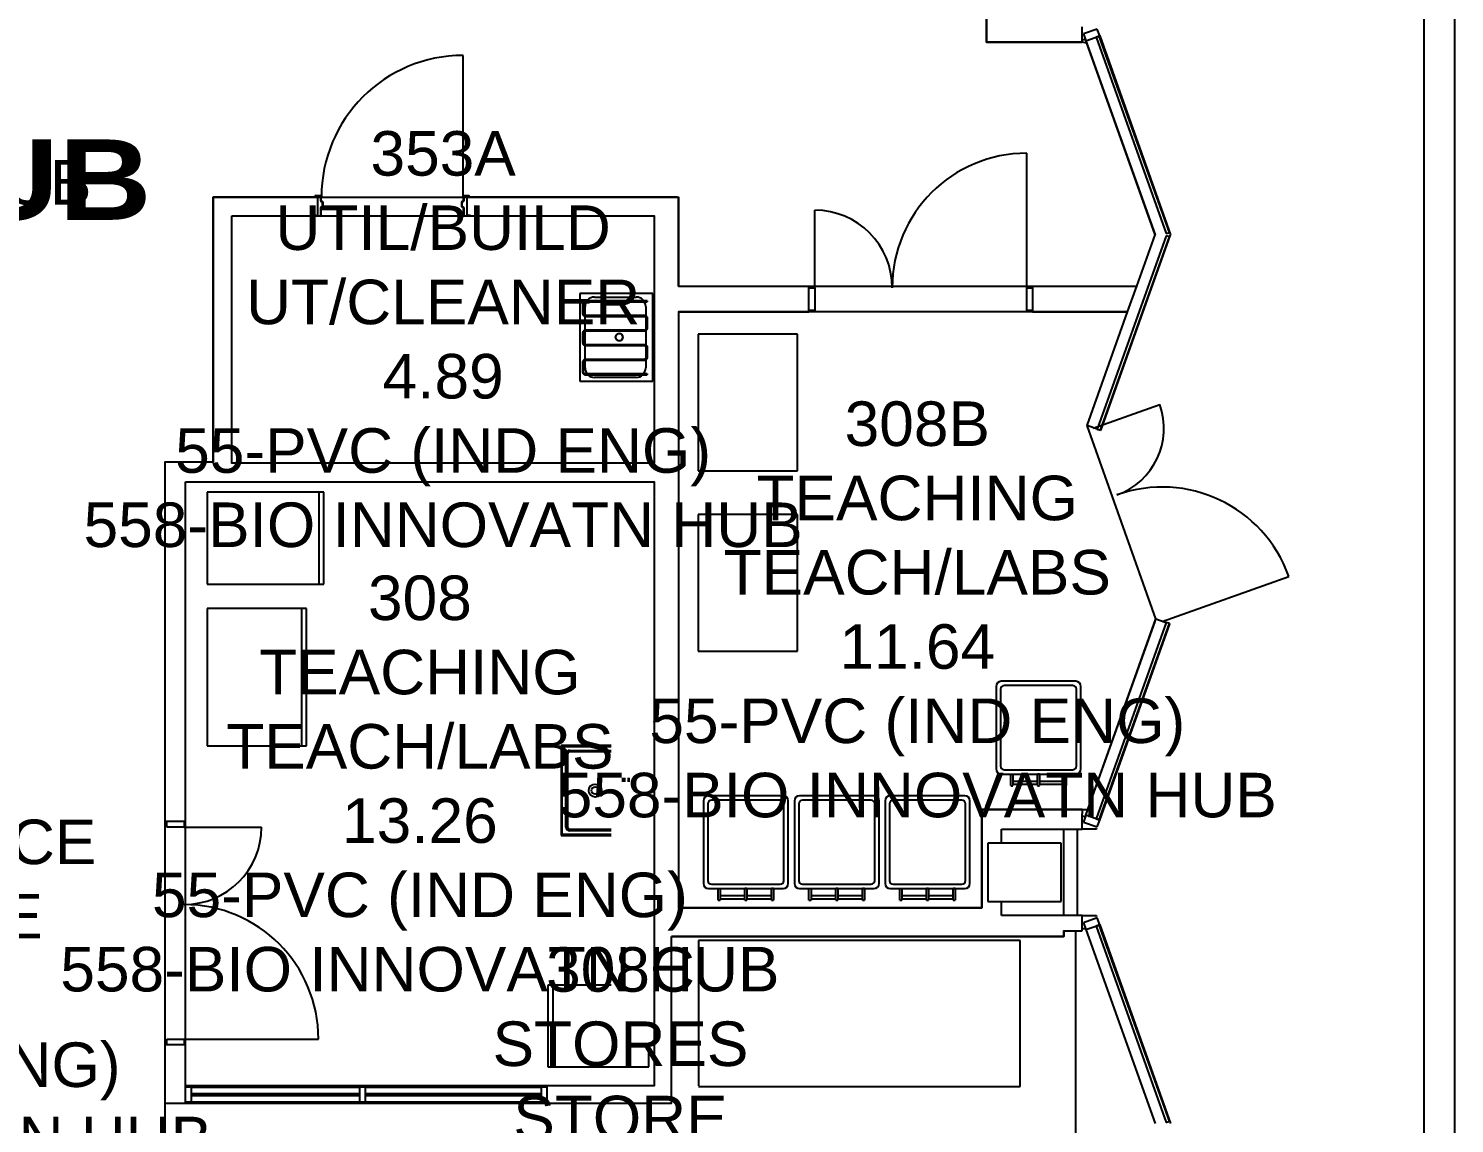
# Model space of a CAD drawing. Extents: x 15525 to 50715, y -3252 to 56414.
# Drawn here: x 40829 to 50586, y 24525 to 32015 of the extents above; entities that cross this region are included whole.
import ezdxf

# ---------------------------------------------------------------- set-up
doc = ezdxf.new("R2010")
doc.units = 0
doc.header["$MEASUREMENT"] = 0
for name, color, linetype in [('A-Column__Concrete', 7, 'CONTINUOUS'), ('A-Door', 252, 'CONTINUOUS'), ('A-Equipment', 252, 'CONTINUOUS'), ('A-Furniture', 252, 'CONTINUOUS'), ('A-General', 252, 'CONTINUOUS'), ('A-Wall__Brick', 7, 'CONTINUOUS'), ('A-Wall__Stud', 252, 'CONTINUOUS'), ('A-Window', 7, 'CONTINUOUS'), ('H-Fixtures__Sink', 252, 'CONTINUOUS'), ('RM$', 7, 'CONTINUOUS'), ('RM$TXT', 4, 'CONTINUOUS')]:
    doc.layers.add(name, color=color, linetype=linetype)
doc.styles.add('Arial', font='arial.ttf')
doc.styles.add('MtXpl_Arial_Black', font='')
doc.styles.get('MtXpl_Arial_Black').set_extended_font_data('Arial Black')

msp = doc.modelspace()

# ---------------------------------------------------------------- hatches: boundary and pattern name
at = {"layer": 'A-Door'}
h = msp.add_hatch(color=256, dxfattribs=at)
h.paths.add_polyline_path([(43840.6, 30871.1), (43840.6, 30872.1), (43810.6, 30871.1)])
h.paths.add_polyline_path([(43806.6, 30791.1), (43805.6, 30791.1), (43806.6, 30737.1)])
h.paths.add_polyline_path([(42841.6, 30830.1), (42840.6, 30830.1), (42841.6, 30796.1)])
h.paths.add_polyline_path([(42829.6, 30867.1), (42828.6, 30867.1), (42829.6, 30835.1)])
h.paths.add_polyline_path([(42829.6, 30791.1), (42828.6, 30791.1), (42829.6, 30737.1)])
h.paths.add_polyline_path([(42824.6, 30732.1), (42824.6, 30733.1), (42794.6, 30732.1)])

# ---------------------------------------------------------------- linework, layer by layer
at = {"layer": 'A-Column__Concrete'}
for p, q in [((47393.6, 26442.1), (47393.6, 26042.1)), ((47893.6, 26442.1), (47393.6, 26442.1)), ((47893.6, 26042.1), (47893.6, 26442.1)), ((47393.6, 26042.1), (47893.6, 26042.1))]:
    msp.add_line(p, q, dxfattribs=at)
at = {"layer": 'A-Door'}
for p, q in [((43802.6, 30861.1), (43802.6, 31831.1)), ((47658.6, 30242.1), (47658.6, 31162.1)), ((42789.6, 30861.1), (42789.6, 30867.1)), ((42790.6, 30867.1), (42790.6, 30861.1)), ((42794.6, 30872.1), (42824.6, 30872.1)), ((42824.6, 30871.1), (42794.6, 30871.1)), ((42828.6, 30835.1), (42828.6, 30867.1)), ((42829.6, 30867.1), (42829.6, 30835.1)), ((43805.6, 30835.1), (43805.6, 30867.1)), ((43806.6, 30867.1), (43806.6, 30835.1)), ((43810.6, 30872.1), (43840.6, 30872.1)), ((43840.6, 30871.1), (43810.6, 30871.1)), ((43844.6, 30861.1), (43844.6, 30867.1)), ((43845.6, 30867.1), (43845.6, 30861.1)), ((42789.6, 30737.1), (42789.6, 30743.1)), ((42790.6, 30743.1), (42790.6, 30737.1)), ((42828.6, 30737.1), (42828.6, 30791.1)), ((42829.6, 30791.1), (42829.6, 30737.1)), ((42832.1, 30832.6), (42839.1, 30832.6)), ((42839.1, 30831.6), (42832.1, 30831.6)), ((42832.1, 30794.6), (42839.1, 30794.6)), ((42839.1, 30793.6), (42832.1, 30793.6)), ((42840.6, 30796.1), (42840.6, 30830.1)), ((42841.6, 30830.1), (42841.6, 30796.1)), ((43793.6, 30796.1), (43793.6, 30830.1)), ((43794.6, 30830.1), (43794.6, 30796.1)), ((43796.1, 30832.6), (43803.1, 30832.6)), ((43803.1, 30831.6), (43796.1, 30831.6)), ((43796.1, 30794.6), (43803.1, 30794.6)), ((43803.1, 30793.6), (43796.1, 30793.6)), ((43805.6, 30737.1), (43805.6, 30791.1)), ((43806.6, 30791.1), (43806.6, 30737.1)), ((43844.6, 30737.1), (43844.6, 30743.1)), ((43845.6, 30743.1), (43845.6, 30737.1)), ((46208.6, 30242.1), (46208.6, 30772.1)), ((42794.6, 30733.1), (42824.6, 30733.1)), ((42824.6, 30732.1), (42794.6, 30732.1)), ((43810.6, 30733.1), (43840.6, 30733.1)), ((43840.6, 30732.1), (43810.6, 30732.1)), ((46168.6, 30242.1), (46208.6, 30242.1)), ((46208.6, 30242.1), (46208.6, 30086.1)), ((47658.6, 30242.1), (47698.6, 30242.1)), ((47658.6, 30086.1), (47658.6, 30242.1)), ((46208.6, 30086.1), (46168.6, 30086.1)), ((47698.6, 30086.1), (47658.6, 30086.1)), ((48113.7, 29280.4), (48569.8, 29443.2)), ((48585.8, 27957.9), (49452.3, 28267.2)), ((41774.6, 26552.1), (41774.6, 26592.1)), ((41892.6, 26552.1), (41774.6, 26552.1)), ((41892.6, 26592.1), (41892.6, 26552.1)), ((41892.6, 26552.1), (42422.6, 26552.1)), ((41774.6, 25062.1), (41774.6, 25102.1)), ((41774.6, 25102.1), (41892.6, 25102.1)), ((41892.6, 25102.1), (42812.6, 25102.1)), ((41892.6, 25102.1), (41892.6, 25062.1))]:
    msp.add_line(p, q, dxfattribs=at)
at = {"layer": 'A-Door', "color": 252}
for centre, radius, start, end in [((43802.6, 30861.1), 970, 90, 180), ((47658.6, 30242.1), 920, 90, 180), ((46208.6, 30242.1), 530, 0, 90), ((48113.7, 29280.4), 484.2, 289.64521, 19.64521), ((48585.8, 27957.9), 920, 19.64521, 109.64521), ((41892.6, 26552.1), 530, 270, 0), ((41892.6, 25102.1), 920, 0, 90)]:
    msp.add_arc(centre, radius, start, end, dxfattribs=at)
at = {"layer": 'A-Door'}
for centre, radius, start, end in [((42794.6, 30867.1), 5, 90, 180), ((42794.6, 30867.1), 4, 90, 180), ((42824.6, 30867.1), 5, 0, 90), ((42824.6, 30867.1), 4, 0, 90), ((42832.1, 30835.1), 3.5, 180, 270), ((42832.1, 30835.1), 2.5, 180, 270), ((43803.1, 30835.1), 3.5, 270, 0), ((43803.1, 30835.1), 2.5, 270, 0), ((43810.6, 30867.1), 5, 90, 180), ((43810.6, 30867.1), 4, 90, 180), ((43840.6, 30867.1), 5, 0, 90), ((43840.6, 30867.1), 4, 0, 90), ((42794.6, 30737.1), 5, 180, 270), ((42794.6, 30737.1), 4, 180, 270), ((42824.6, 30737.1), 4, 270, 0), ((42824.6, 30737.1), 5, 270, 0), ((42832.1, 30791.1), 3.5, 90, 180), ((42832.1, 30791.1), 2.5, 90, 180), ((42839.1, 30830.1), 2.5, 0, 90), ((42839.1, 30830.1), 1.5, 0, 90), ((42839.1, 30796.1), 1.5, 270, 0), ((42839.1, 30796.1), 2.5, 270, 0), ((43796.1, 30830.1), 2.5, 90, 180), ((43796.1, 30796.1), 2.5, 180, 270), ((43796.1, 30830.1), 1.5, 90, 180), ((43796.1, 30796.1), 1.5, 180, 270), ((43803.1, 30791.1), 3.5, 0, 90), ((43803.1, 30791.1), 2.5, 0, 90), ((43810.6, 30737.1), 5, 180, 270), ((43810.6, 30737.1), 4, 180, 270), ((43840.6, 30737.1), 5, 270, 0), ((43840.6, 30737.1), 4, 270, 0)]:
    msp.add_arc(centre, radius, start, end, dxfattribs=at)
at = {"layer": 'A-Equipment'}
for p, q in [((42850.1, 28843.1), (42050.1, 28843.1)), ((42050.1, 28843.1), (42050.1, 28213.1)), ((42815.1, 28843.1), (42815.1, 28213.1)), ((42850.1, 28213.1), (42850.1, 28843.1)), ((42050.1, 28213.1), (42850.1, 28213.1)), ((42731.1, 28048.1), (42050.1, 28048.1)), ((42050.1, 28048.1), (42050.1, 27108.1)), ((42696.1, 28048.1), (42696.1, 27108.1)), ((42731.1, 27108.1), (42731.1, 28048.1)), ((42050.1, 27108.1), (42731.1, 27108.1)), ((44382.6, 25470.1), (44382.6, 24913.1)), ((44815.6, 25470.1), (44382.6, 25470.1)), ((44417.6, 24913.1), (44417.6, 25470.1)), ((45072.6, 24913.1), (45072.6, 25051.6)), ((44382.6, 24913.1), (45072.6, 24913.1))]:
    msp.add_line(p, q, dxfattribs=at)
at = {"layer": 'A-Furniture'}
for p, q in [((45410.4, 29925), (45410.4, 28990)), ((46090.4, 29925), (45410.4, 29925)), ((46090.4, 28990), (46090.4, 29925)), ((45410.4, 28990), (46090.4, 28990)), ((45410.4, 28690), (45410.4, 27755)), ((46090.4, 28690), (45410.4, 28690)), ((46090.4, 27755), (46090.4, 28690)), ((45410.4, 27755), (46090.4, 27755)), ((47613.8, 25777.4), (45413.8, 25777.4)), ((45413.8, 25777.4), (45413.8, 25727.4)), ((47613.8, 25727.4), (47613.8, 25777.4)), ((47993.6, 25842.1), (47993.6, 20562.1)), ((45413.8, 25727.4), (45413.8, 24781.1)), ((47613.8, 24827.4), (47613.8, 25727.4)), ((47613.8, 24777.4), (47613.8, 24827.4)), ((45413.8, 24777.4), (47613.8, 24777.4))]:
    msp.add_line(p, q, dxfattribs=at)
at = {"layer": 'A-General'}
for p, q in [((47994.5, 27549.6), (47484.5, 27549.6)), ((47974.5, 27519.6), (47504.5, 27519.6)), ((47449.5, 27514.6), (47449.5, 26949.6)), ((47479.5, 27494.6), (47479.5, 26969.6)), ((47999.5, 26969.6), (47999.5, 27494.6)), ((48029.5, 26949.6), (48029.5, 27514.6)), ((47504.5, 26944.6), (47974.5, 26944.6)), ((47484.5, 26914.6), (47994.5, 26914.6)), ((47549.5, 26866.6), (47549.5, 26914.6)), ((47549.5, 26914.6), (47563.5, 26914.6)), ((47549.5, 26836.2), (47549.5, 26866.6)), ((47549.5, 26834.6), (47563.5, 26834.6)), ((47563.5, 26914.6), (47563.5, 26866.6)), ((47563.5, 26866.6), (47563.5, 26836.2)), ((47732.5, 26864.6), (47563.5, 26864.6)), ((47563.5, 26844.6), (47732.5, 26844.6)), ((47732.5, 26866.6), (47732.5, 26914.6)), ((47746.5, 26914.6), (47732.5, 26914.6)), ((47732.5, 26836.2), (47732.5, 26866.6)), ((47732.5, 26834.6), (47746.5, 26834.6)), ((47746.5, 26914.6), (47746.5, 26866.6)), ((47746.5, 26866.6), (47746.5, 26836.2)), ((47915.5, 26864.6), (47746.5, 26864.6)), ((47746.5, 26844.6), (47915.5, 26844.6)), ((47915.5, 26866.6), (47915.5, 26914.6)), ((47929.5, 26914.6), (47915.5, 26914.6)), ((47915.5, 26836.2), (47915.5, 26866.6)), ((47915.5, 26834.6), (47929.5, 26834.6)), ((47929.5, 26914.6), (47929.5, 26866.6)), ((47929.5, 26866.6), (47929.5, 26836.2)), ((45991.9, 26766.2), (45481.9, 26766.2)), ((45971.9, 26736.2), (45501.9, 26736.2)), ((46613.8, 26766.2), (46103.8, 26766.2)), ((46593.8, 26736.2), (46123.8, 26736.2)), ((47234.9, 26766.2), (46724.9, 26766.2)), ((47214.9, 26736.2), (46744.9, 26736.2)), ((45446.9, 26731.2), (45446.9, 26166.2)), ((45476.9, 26711.2), (45476.9, 26186.2)), ((45996.9, 26186.2), (45996.9, 26711.2)), ((46026.9, 26166.2), (46026.9, 26731.2)), ((46068.8, 26731.2), (46068.8, 26166.2)), ((46098.8, 26711.2), (46098.8, 26186.2)), ((46618.8, 26186.2), (46618.8, 26711.2)), ((46648.8, 26166.2), (46648.8, 26731.2)), ((46689.9, 26731.2), (46689.9, 26166.2)), ((46719.9, 26711.2), (46719.9, 26186.2)), ((47239.9, 26186.2), (47239.9, 26711.2)), ((47269.9, 26166.2), (47269.9, 26731.2)), ((45501.9, 26161.2), (45971.9, 26161.2)), ((46123.8, 26161.2), (46593.8, 26161.2)), ((46744.9, 26161.2), (47214.9, 26161.2)), ((45481.9, 26131.2), (45991.9, 26131.2)), ((45546.9, 26083.2), (45546.9, 26131.2)), ((45546.9, 26131.2), (45560.9, 26131.2)), ((45546.9, 26052.8), (45546.9, 26083.2)), ((45560.9, 26131.2), (45560.9, 26083.2)), ((45560.9, 26083.2), (45560.9, 26052.8)), ((45729.9, 26081.2), (45560.9, 26081.2)), ((45560.9, 26061.2), (45729.9, 26061.2)), ((45729.9, 26083.2), (45729.9, 26131.2)), ((45743.9, 26131.2), (45729.9, 26131.2)), ((45729.9, 26052.8), (45729.9, 26083.2)), ((45743.9, 26131.2), (45743.9, 26083.2)), ((45743.9, 26083.2), (45743.9, 26052.8)), ((45912.9, 26081.2), (45743.9, 26081.2)), ((45743.9, 26061.2), (45912.9, 26061.2)), ((45912.9, 26083.2), (45912.9, 26131.2)), ((45926.9, 26131.2), (45912.9, 26131.2)), ((45912.9, 26052.8), (45912.9, 26083.2)), ((45926.9, 26131.2), (45926.9, 26083.2)), ((45926.9, 26083.2), (45926.9, 26052.8)), ((46103.8, 26131.2), (46613.8, 26131.2)), ((46168.8, 26083.2), (46168.8, 26131.2)), ((46168.8, 26131.2), (46182.8, 26131.2)), ((46168.8, 26052.8), (46168.8, 26083.2)), ((46182.8, 26131.2), (46182.8, 26083.2)), ((46182.8, 26083.2), (46182.8, 26052.8)), ((46351.8, 26081.2), (46182.8, 26081.2)), ((46182.8, 26061.2), (46351.8, 26061.2)), ((46351.8, 26083.2), (46351.8, 26131.2)), ((46365.8, 26131.2), (46351.8, 26131.2)), ((46351.8, 26052.8), (46351.8, 26083.2)), ((46365.8, 26131.2), (46365.8, 26083.2)), ((46365.8, 26083.2), (46365.8, 26052.8)), ((46534.8, 26081.2), (46365.8, 26081.2)), ((46365.8, 26061.2), (46534.8, 26061.2)), ((46534.8, 26083.2), (46534.8, 26131.2)), ((46548.8, 26131.2), (46534.8, 26131.2)), ((46534.8, 26052.8), (46534.8, 26083.2)), ((46548.8, 26131.2), (46548.8, 26083.2)), ((46548.8, 26083.2), (46548.8, 26052.8)), ((46724.9, 26131.2), (47234.9, 26131.2)), ((46789.9, 26083.2), (46789.9, 26131.2)), ((46789.9, 26131.2), (46803.9, 26131.2)), ((46789.9, 26052.8), (46789.9, 26083.2)), ((46803.9, 26131.2), (46803.9, 26083.2)), ((46803.9, 26083.2), (46803.9, 26052.8)), ((46972.9, 26081.2), (46803.9, 26081.2)), ((46803.9, 26061.2), (46972.9, 26061.2)), ((46972.9, 26083.2), (46972.9, 26131.2)), ((46986.9, 26131.2), (46972.9, 26131.2)), ((46972.9, 26052.8), (46972.9, 26083.2)), ((46986.9, 26131.2), (46986.9, 26083.2)), ((46986.9, 26083.2), (46986.9, 26052.8)), ((47155.9, 26081.2), (46986.9, 26081.2)), ((46986.9, 26061.2), (47155.9, 26061.2)), ((47155.9, 26083.2), (47155.9, 26131.2)), ((47169.9, 26131.2), (47155.9, 26131.2)), ((47155.9, 26052.8), (47155.9, 26083.2)), ((47169.9, 26131.2), (47169.9, 26083.2)), ((47169.9, 26083.2), (47169.9, 26052.8)), ((45546.9, 26051.2), (45560.9, 26051.2)), ((45729.9, 26051.2), (45743.9, 26051.2)), ((45912.9, 26051.2), (45926.9, 26051.2)), ((46168.8, 26051.2), (46182.8, 26051.2)), ((46351.8, 26051.2), (46365.8, 26051.2)), ((46534.8, 26051.2), (46548.8, 26051.2)), ((46789.9, 26051.2), (46803.9, 26051.2)), ((46972.9, 26051.2), (46986.9, 26051.2)), ((47155.9, 26051.2), (47169.9, 26051.2))]:
    msp.add_line(p, q, dxfattribs=at)
for centre, radius, start, end in [((47484.5, 27514.6), 35, 90, 180), ((47504.5, 27494.6), 25, 90, 180), ((47974.5, 27494.6), 25, 0, 90), ((47994.5, 27514.6), 35, 0, 90), ((47484.5, 26949.6), 35, 180, 270), ((47504.5, 26969.6), 25, 180, 270), ((47974.5, 26969.6), 25, 270, 0), ((47994.5, 26949.6), 35, 270, 0), ((45481.9, 26731.2), 35, 90, 180), ((45501.9, 26711.2), 25, 90, 180), ((45971.9, 26711.2), 25, 0, 90), ((45991.9, 26731.2), 35, 0, 90), ((46103.8, 26731.2), 35, 90, 180), ((46123.8, 26711.2), 25, 90, 180), ((46593.8, 26711.2), 25, 0, 90), ((46613.8, 26731.2), 35, 0, 90), ((46724.9, 26731.2), 35, 90, 180), ((46744.9, 26711.2), 25, 90, 180), ((47214.9, 26711.2), 25, 0, 90), ((47234.9, 26731.2), 35, 0, 90), ((45481.9, 26166.2), 35, 180, 270), ((45501.9, 26186.2), 25, 180, 270), ((45971.9, 26186.2), 25, 270, 0), ((45991.9, 26166.2), 35, 270, 0), ((46103.8, 26166.2), 35, 180, 270), ((46123.8, 26186.2), 25, 180, 270), ((46593.8, 26186.2), 25, 270, 0), ((46613.8, 26166.2), 35, 270, 0), ((46724.9, 26166.2), 35, 180, 270), ((46744.9, 26186.2), 25, 180, 270), ((47214.9, 26186.2), 25, 270, 0), ((47234.9, 26166.2), 35, 270, 0)]:
    msp.add_arc(centre, radius, start, end, dxfattribs=at)
at = {"layer": 'A-Wall__Brick'}
for p, q in [((47384.3, 32722.1), (47384.3, 31922.1)), ((48038.1, 31922.1), (48038.1, 32027.1)), ((47384.3, 31922.1), (48038.1, 31922.1)), ((42807.6, 30861.1), (42092.6, 30861.1)), ((42092.6, 30861.1), (42092.6, 29051.1)), ((42807.6, 30743.1), (42807.6, 30861.1)), ((45266.6, 30861.1), (43827.6, 30861.1)), ((43827.6, 30861.1), (43827.6, 30743.1)), ((45266.6, 30861.1), (45276.6, 30861.1)), ((45276.6, 30252.1), (45276.6, 30861.1)), ((42807.6, 30733.1), (42807.6, 30743.1)), ((43827.6, 30743.1), (43827.6, 30733.1)), ((42220.6, 30733.1), (42794.6, 30733.1)), ((42220.6, 29041.1), (42220.6, 30733.1)), ((43840.6, 30733.1), (45110.6, 30733.1)), ((45110.6, 30733.1), (45110.6, 29041.1)), ((45276.6, 30252.1), (46168.6, 30252.1)), ((46168.6, 30086.1), (46168.6, 30252.1)), ((47698.6, 30252.1), (47698.6, 30086.1)), ((47698.6, 30252.1), (48411.6, 30252.1)), ((48348.8, 30076.1), (48411.6, 30252.1)), ((45276.6, 30076.1), (45276.6, 26000.1)), ((45276.6, 30076.1), (46168.6, 30076.1)), ((46168.6, 30076.1), (46168.6, 30086.1)), ((47698.6, 30086.1), (47698.6, 30076.1)), ((47698.6, 30076.1), (48348.8, 30076.1)), ((41764.6, 26592.1), (41764.6, 29051.1)), ((41764.6, 29051.1), (42092.6, 29051.1)), ((45110.6, 29041.1), (42220.6, 29041.1)), ((41902.6, 26592.1), (41902.6, 28913.1)), ((41902.6, 28913.1), (45110.6, 28913.1)), ((45110.6, 28913.1), (45110.6, 24781.1)), ((47350.6, 26672.1), (47350.6, 26000.1)), ((48038.1, 26672.1), (47350.6, 26672.1)), ((48038.1, 26672.1), (48038.1, 26642.1)), ((48038.1, 26537.1), (48038.1, 26642.1)), ((41764.6, 26592.1), (41774.6, 26592.1)), ((41774.6, 26592.1), (41892.6, 26592.1)), ((41892.6, 26592.1), (41902.6, 26592.1)), ((47485.6, 26442.1), (47485.6, 26537.1)), ((47485.6, 26537.1), (48038.1, 26537.1)), ((47913.6, 25947.1), (47913.6, 26537.1)), ((48003.6, 26537.1), (48003.6, 25947.1)), ((47350.6, 26000.1), (45276.6, 26000.1)), ((47485.6, 25947.1), (47485.6, 26042.1)), ((48038.1, 25947.1), (47485.6, 25947.1)), ((48038.1, 25842.1), (48038.1, 25947.1)), ((45228.6, 24663.1), (45228.6, 25804.1)), ((47913.6, 25804.1), (45228.6, 25804.1)), ((47913.6, 25842.1), (48038.1, 25842.1)), ((47913.6, 25842.1), (47913.6, 25804.1)), ((41774.6, 25062.1), (41764.6, 25062.1)), ((41764.6, 24663.1), (41764.6, 25062.1)), ((41892.6, 25062.1), (41774.6, 25062.1)), ((41902.6, 25062.1), (41892.6, 25062.1)), ((41902.6, 24663.1), (41902.6, 25062.1)), ((45110.6, 24781.1), (44375.3, 24781.1)), ((44375.3, 24781.1), (44375.3, 24663.1)), ((41764.6, 24663.1), (41902.6, 24663.1)), ((44375.3, 24663.1), (45228.6, 24663.1))]:
    msp.add_line(p, q, dxfattribs=at)
at = {"layer": 'A-Wall__Stud'}
for p, q in [((50375.8, 56414.1), (50375.8, -717.9)), ((50585.8, 56414.1), (50585.8, -917.9))]:
    msp.add_line(p, q, dxfattribs=at)
at = {"layer": 'A-Window', "extrusion": (0, 0, -1)}
for p, q in [((48141.5, 32011.2), (48047.3, 31977.6)), ((48158.3, 31964.1), (48141.5, 32011.2)), ((48047.3, 31977.6), (48064.1, 31930.5)), ((48064.1, 31930.5), (48158.3, 31964.1)), ((48064.1, 26633.7), (48047.3, 26586.6)), ((48047.3, 26586.6), (48141.5, 26553)), ((48158.3, 26600.1), (48064.1, 26633.7)), ((48141.5, 26553), (48158.3, 26600.1)), ((48141.5, 25931.2), (48047.3, 25897.6)), ((48047.3, 25897.6), (48064.1, 25850.5)), ((48064.1, 25850.5), (48158.3, 25884.1)), ((48158.3, 25884.1), (48141.5, 25931.2)), ((41942.6, 24772.1), (41902.6, 24772.1)), ((41942.6, 24672.1), (41942.6, 24772.1)), ((43134, 24772.1), (43094, 24772.1)), ((43094, 24772.1), (43094, 24672.1)), ((43134, 24672.1), (43134, 24772.1)), ((41902.6, 24672.1), (41942.6, 24672.1)), ((43094, 24672.1), (43134, 24672.1))]:
    msp.add_line(p, q, dxfattribs=at)
at = {"layer": 'A-Window'}
for p, q in [((48061.8, 31937.1), (48038.1, 31937.1)), ((48064.1, 31930.5), (48537.4, 30604.6)), ((48064.1, 31930.5), (48537.4, 30604.6)), ((48155.5, 31963.1), (48132.9, 31955.1)), ((48132.9, 31955.1), (48612.2, 30612.4)), ((48634.8, 30620.4), (48155.5, 31963.1)), ((48158.3, 31964.1), (48643.6, 30604.6)), ((48612.2, 30596.9), (48140.1, 29274.4)), ((48162.7, 29266.3), (48634.8, 30588.8)), ((48165.5, 29265.3), (48643.6, 30604.6)), ((48411.6, 30252.1), (48537.4, 30604.6)), ((48612.2, 30612.4), (48634.8, 30620.4)), ((48634.8, 30588.8), (48612.2, 30596.9)), ((48071.3, 29298.9), (48348.8, 30076.1)), ((48140.1, 29274.4), (48071.3, 29298.9)), ((48140.1, 29274.4), (48162.7, 29266.3)), ((48165.5, 29265.3), (48162.7, 29266.3)), ((48064.1, 26633.7), (48543.4, 27976.4)), ((48064.1, 26633.7), (48537.4, 27959.6)), ((48612.2, 27951.9), (48132.9, 26609.2)), ((48155.5, 26601.1), (48634.8, 27943.8)), ((48158.3, 26600.1), (48637.6, 27942.8)), ((48543.4, 27976.4), (48612.2, 27951.9)), ((48634.8, 27943.8), (48612.2, 27951.9)), ((48634.8, 27943.8), (48637.6, 27942.8)), ((48038.1, 26627.1), (48061.8, 26627.1)), ((48132.9, 26609.2), (48155.5, 26601.1)), ((48135.8, 26537.1), (48138.9, 26545.7)), ((48135.8, 26537.1), (48038.1, 26537.1)), ((48038.1, 25947.1), (48135.8, 25947.1)), ((48061.8, 25857.1), (48038.1, 25857.1)), ((48155.5, 25883.1), (48132.9, 25875.1)), ((48132.9, 25875.1), (48612.2, 24532.4)), ((48138.9, 25938.5), (48135.8, 25947.1)), ((48634.8, 24540.4), (48155.5, 25883.1)), ((48158.3, 25884.1), (48643.6, 24524.6)), ((48064.1, 25850.5), (48537.4, 24524.6)), ((41942.6, 24772.1), (43094, 24772.1)), ((43094, 24727.1), (41942.6, 24727.1)), ((41942.6, 24727.1), (41942.6, 24717.1)), ((41942.6, 24717.1), (43094, 24717.1)), ((43094, 24717.1), (43094, 24727.1)), ((43134, 24772.1), (44335.3, 24772.1)), ((44335.3, 24727.1), (43134, 24727.1)), ((43134, 24727.1), (43134, 24717.1)), ((43134, 24717.1), (44335.3, 24717.1)), ((44375.3, 24772.1), (44335.3, 24772.1)), ((44335.3, 24772.1), (44335.3, 24672.1)), ((44335.3, 24717.1), (44335.3, 24727.1)), ((41942.6, 24672.1), (43094, 24672.1)), ((43134, 24672.1), (44335.3, 24672.1)), ((44335.3, 24672.1), (44375.3, 24672.1)), ((48612.2, 24532.4), (48634.8, 24540.4))]:
    msp.add_line(p, q, dxfattribs=at)
at = {"layer": 'H-Fixtures__Sink'}
for p, q in [((45100.6, 30203.1), (44600.6, 30203.1)), ((44600.6, 30203.1), (44600.6, 29603.1)), ((45062.1, 30151.9), (44642.1, 30151.9)), ((44701.5, 30178.1), (44986.5, 30178.1)), ((45062.1, 30151.9), (45062.1, 30145.9)), ((45100.6, 29603.1), (45100.6, 30203.1)), ((44619.1, 30128.9), (44619.1, 30068.9)), ((44625.1, 30068.9), (44625.1, 30128.9)), ((44636.5, 29693.1), (44636.5, 30113.1)), ((44642.1, 30145.9), (45062.1, 30145.9)), ((45051.5, 30113.1), (45051.5, 29693.1)), ((45042.1, 30051.9), (44642.1, 30051.9)), ((44642.1, 30045.9), (45042.1, 30045.9)), ((45059.1, 30028.9), (45059.1, 29968.9)), ((45065.1, 29968.9), (45065.1, 30028.9)), ((44619.1, 29928.9), (44619.1, 29868.9)), ((44625.1, 29868.9), (44625.1, 29928.9)), ((45042.1, 29951.9), (44642.1, 29951.9)), ((44642.1, 29945.9), (45042.1, 29945.9)), ((45042.1, 29851.9), (44642.1, 29851.9)), ((44642.1, 29845.9), (45042.1, 29845.9)), ((45059.1, 29828.9), (45059.1, 29768.9)), ((45065.1, 29768.9), (45065.1, 29828.9)), ((44619.1, 29728.9), (44619.1, 29668.9)), ((44625.1, 29668.9), (44625.1, 29728.9)), ((45042.1, 29751.9), (44642.1, 29751.9)), ((44642.1, 29745.9), (45042.1, 29745.9)), ((44600.6, 29603.1), (45100.6, 29603.1)), ((45062.1, 29651.9), (44642.1, 29651.9)), ((44642.1, 29645.9), (45062.1, 29645.9)), ((44986.5, 29628.1), (44701.5, 29628.1)), ((45062.1, 29651.9), (45062.1, 29645.9)), ((44815.6, 27109.6), (44473.6, 27109.6)), ((44473.6, 27109.6), (44473.6, 26494.6)), ((44479.6, 27103.7), (44815.6, 27103.7)), ((44479.6, 26500.6), (44479.6, 27103.7)), ((44506.1, 26552.1), (44506.1, 27052.1)), ((44516.9, 27051.9), (44516.9, 26552.3)), ((44531.1, 27077.1), (44815.6, 27077.1)), ((44815.6, 27066.3), (44531.3, 27066.3)), ((44895.3, 26861.9), (44895.3, 26889.1)), ((44906.1, 26889.1), (44906.1, 26861.9)), ((44932.7, 26889.1), (44932.7, 26861.9)), ((44938.6, 26861.9), (44938.6, 26889.1)), ((44473.6, 26494.6), (44815.6, 26494.6)), ((44815.6, 26500.6), (44479.6, 26500.6)), ((44815.6, 26527.1), (44531.1, 26527.1)), ((44531.3, 26537.9), (44815.6, 26537.9))]:
    msp.add_line(p, q, dxfattribs=at)
at = {"layer": 'H-Fixtures__Sink', "flags": 128}
for points in [[(44642.1, 30151.9), (44641.2, 30151.8), (44640.2, 30151.8), (44639.3, 30151.7), (44638.4, 30151.6), (44637.5, 30151.4), (44636.6, 30151.2), (44635.7, 30151), (44634.9, 30150.7), (44634, 30150.4), (44633.1, 30150), (44632.3, 30149.7), (44631.5, 30149.3), (44630.7, 30148.8), (44629.9, 30148.3), (44629.1, 30147.8), (44628.4, 30147.3), (44627.6, 30146.7), (44626.9, 30146.2), (44626.2, 30145.5), (44625.6, 30144.9), (44625, 30144.2), (44624.4, 30143.5), (44623.8, 30142.8), (44623.2, 30142.1), (44622.7, 30141.3), (44622.3, 30140.5), (44621.8, 30139.7), (44621.4, 30138.9), (44621, 30138), (44620.6, 30137.2), (44620.3, 30136.3), (44620.1, 30135.5), (44619.8, 30134.6), (44619.6, 30133.7), (44619.4, 30132.8), (44619.3, 30131.9), (44619.2, 30130.9), (44619.1, 30130), (44619.1, 30129.1), (44619.1, 30128.9)], [(44619.1, 30068.9), (44619.1, 30067.9), (44619.2, 30067), (44619.3, 30066.1), (44619.4, 30065.2), (44619.5, 30064.3), (44619.7, 30063.4), (44620, 30062.5), (44620.3, 30061.6), (44620.6, 30060.8), (44620.9, 30059.9), (44621.3, 30059.1), (44621.7, 30058.2), (44622.1, 30057.4), (44622.6, 30056.6), (44623.1, 30055.9), (44623.6, 30055.1), (44624.2, 30054.4), (44624.8, 30053.7), (44625.4, 30053), (44626.1, 30052.4), (44626.7, 30051.7), (44627.4, 30051.1), (44628.2, 30050.6), (44628.9, 30050), (44629.7, 30049.5), (44630.4, 30049), (44631.2, 30048.6), (44632.1, 30048.2), (44632.9, 30047.8), (44633.8, 30047.4), (44634.6, 30047.1), (44635.5, 30046.8), (44636.4, 30046.6), (44637.3, 30046.4), (44638.2, 30046.2), (44639.1, 30046.1), (44640, 30046), (44640.9, 30045.9), (44641.8, 30045.9), (44642.1, 30045.9)], [(44625.1, 30128.9), (44625.1, 30129.5), (44625.1, 30130.2), (44625.2, 30130.9), (44625.3, 30131.6), (44625.4, 30132.2), (44625.6, 30132.9), (44625.7, 30133.6), (44625.9, 30134.2), (44626.2, 30134.8), (44626.4, 30135.5), (44626.7, 30136.1), (44627, 30136.7), (44627.3, 30137.3), (44627.7, 30137.9), (44628.1, 30138.5), (44628.5, 30139), (44628.9, 30139.5), (44629.3, 30140.1), (44629.8, 30140.6), (44630.2, 30141.1), (44630.7, 30141.5), (44631.3, 30142), (44631.8, 30142.4), (44632.3, 30142.8), (44632.9, 30143.2), (44633.5, 30143.5), (44634.1, 30143.9), (44634.7, 30144.2), (44635.3, 30144.4), (44635.9, 30144.7), (44636.6, 30144.9), (44637.2, 30145.1), (44637.9, 30145.3), (44638.5, 30145.5), (44639.2, 30145.6), (44639.9, 30145.7), (44640.5, 30145.8), (44641.2, 30145.8), (44641.9, 30145.9), (44642.1, 30145.9)], [(44642.1, 30051.9), (44641.4, 30051.9), (44640.7, 30051.9), (44640.1, 30052), (44639.4, 30052.1), (44638.7, 30052.2), (44638, 30052.3), (44637.4, 30052.5), (44636.7, 30052.7), (44636.1, 30052.9), (44635.5, 30053.2), (44634.8, 30053.5), (44634.2, 30053.8), (44633.6, 30054.1), (44633.1, 30054.5), (44632.5, 30054.8), (44631.9, 30055.2), (44631.4, 30055.6), (44630.9, 30056.1), (44630.4, 30056.5), (44629.9, 30057), (44629.4, 30057.5), (44629, 30058), (44628.6, 30058.6), (44628.2, 30059.1), (44627.8, 30059.7), (44627.4, 30060.3), (44627.1, 30060.8), (44626.8, 30061.5), (44626.5, 30062.1), (44626.2, 30062.7), (44626, 30063.3), (44625.8, 30064), (44625.6, 30064.6), (44625.5, 30065.3), (44625.3, 30066), (44625.2, 30066.6), (44625.2, 30067.3), (44625.1, 30068), (44625.1, 30068.7), (44625.1, 30068.9)], [(45065.1, 30028.9), (45065.1, 30029.8), (45065, 30030.7), (45064.9, 30031.6), (45064.8, 30032.5), (45064.6, 30033.4), (45064.4, 30034.3), (45064.2, 30035.2), (45063.9, 30036.1), (45063.6, 30037), (45063.3, 30037.8), (45062.9, 30038.7), (45062.5, 30039.5), (45062, 30040.3), (45061.6, 30041.1), (45061.1, 30041.8), (45060.5, 30042.6), (45060, 30043.3), (45059.4, 30044), (45058.8, 30044.7), (45058.1, 30045.4), (45057.4, 30046), (45056.7, 30046.6), (45056, 30047.2), (45055.3, 30047.7), (45054.5, 30048.2), (45053.7, 30048.7), (45052.9, 30049.1), (45052.1, 30049.6), (45051.3, 30049.9), (45050.4, 30050.3), (45049.6, 30050.6), (45048.7, 30050.9), (45047.8, 30051.1), (45046.9, 30051.4), (45046, 30051.5), (45045.1, 30051.7), (45044.2, 30051.8), (45043.3, 30051.8), (45042.3, 30051.9), (45042.1, 30051.9)], [(45042.1, 30045.9), (45042.8, 30045.8), (45043.4, 30045.8), (45044.1, 30045.7), (45044.8, 30045.6), (45045.5, 30045.5), (45046.1, 30045.4), (45046.8, 30045.2), (45047.4, 30045), (45048.1, 30044.8), (45048.7, 30044.5), (45049.3, 30044.2), (45049.9, 30043.9), (45050.5, 30043.6), (45051.1, 30043.3), (45051.7, 30042.9), (45052.2, 30042.5), (45052.8, 30042.1), (45053.3, 30041.6), (45053.8, 30041.2), (45054.3, 30040.7), (45054.7, 30040.2), (45055.2, 30039.7), (45055.6, 30039.2), (45056, 30038.6), (45056.4, 30038), (45056.7, 30037.5), (45057.1, 30036.9), (45057.4, 30036.3), (45057.7, 30035.6), (45057.9, 30035), (45058.2, 30034.4), (45058.4, 30033.7), (45058.6, 30033.1), (45058.7, 30032.4), (45058.8, 30031.7), (45058.9, 30031.1), (45059, 30030.4), (45059.1, 30029.7), (45059.1, 30029), (45059.1, 30028.9)], [(45042.1, 29945.9), (45043, 29945.9), (45043.9, 29945.9), (45044.8, 29946), (45045.8, 29946.2), (45046.7, 29946.3), (45047.6, 29946.5), (45048.4, 29946.8), (45049.3, 29947), (45050.2, 29947.3), (45051, 29947.7), (45051.9, 29948.1), (45052.7, 29948.5), (45053.5, 29948.9), (45054.3, 29949.4), (45055.1, 29949.9), (45055.8, 29950.4), (45056.5, 29951), (45057.3, 29951.6), (45057.9, 29952.2), (45058.6, 29952.8), (45059.2, 29953.5), (45059.8, 29954.2), (45060.4, 29954.9), (45060.9, 29955.7), (45061.4, 29956.4), (45061.9, 29957.2), (45062.4, 29958), (45062.8, 29958.8), (45063.2, 29959.7), (45063.5, 29960.5), (45063.8, 29961.4), (45064.1, 29962.3), (45064.4, 29963.2), (45064.6, 29964), (45064.8, 29965), (45064.9, 29965.9), (45065, 29966.8), (45065.1, 29967.7), (45065.1, 29968.6), (45065.1, 29968.9)], [(45059.1, 29968.9), (45059.1, 29968.2), (45059, 29967.5), (45059, 29966.8), (45058.9, 29966.2), (45058.7, 29965.5), (45058.6, 29964.8), (45058.4, 29964.2), (45058.2, 29963.5), (45058, 29962.9), (45057.7, 29962.2), (45057.5, 29961.6), (45057.2, 29961), (45056.8, 29960.4), (45056.5, 29959.8), (45056.1, 29959.3), (45055.7, 29958.7), (45055.3, 29958.2), (45054.9, 29957.7), (45054.4, 29957.1), (45053.9, 29956.7), (45053.4, 29956.2), (45052.9, 29955.8), (45052.4, 29955.3), (45051.8, 29954.9), (45051.3, 29954.6), (45050.7, 29954.2), (45050.1, 29953.9), (45049.5, 29953.6), (45048.9, 29953.3), (45048.2, 29953), (45047.6, 29952.8), (45047, 29952.6), (45046.3, 29952.4), (45045.6, 29952.2), (45045, 29952.1), (45044.3, 29952), (45043.6, 29951.9), (45042.9, 29951.9), (45042.3, 29951.9), (45042.1, 29951.9)], [(44642.1, 29951.9), (44641.2, 29951.8), (44640.2, 29951.8), (44639.3, 29951.7), (44638.4, 29951.6), (44637.5, 29951.4), (44636.6, 29951.2), (44635.7, 29951), (44634.9, 29950.7), (44634, 29950.4), (44633.1, 29950), (44632.3, 29949.7), (44631.5, 29949.3), (44630.7, 29948.8), (44629.9, 29948.3), (44629.1, 29947.8), (44628.4, 29947.3), (44627.6, 29946.7), (44626.9, 29946.2), (44626.2, 29945.5), (44625.6, 29944.9), (44625, 29944.2), (44624.4, 29943.5), (44623.8, 29942.8), (44623.2, 29942.1), (44622.7, 29941.3), (44622.3, 29940.5), (44621.8, 29939.7), (44621.4, 29938.9), (44621, 29938), (44620.6, 29937.2), (44620.3, 29936.3), (44620.1, 29935.5), (44619.8, 29934.6), (44619.6, 29933.7), (44619.4, 29932.8), (44619.3, 29931.9), (44619.2, 29930.9), (44619.1, 29930), (44619.1, 29929.1), (44619.1, 29928.9)], [(44619.1, 29868.9), (44619.1, 29867.9), (44619.2, 29867), (44619.3, 29866.1), (44619.4, 29865.2), (44619.5, 29864.3), (44619.7, 29863.4), (44620, 29862.5), (44620.3, 29861.6), (44620.6, 29860.8), (44620.9, 29859.9), (44621.3, 29859.1), (44621.7, 29858.2), (44622.1, 29857.4), (44622.6, 29856.6), (44623.1, 29855.9), (44623.6, 29855.1), (44624.2, 29854.4), (44624.8, 29853.7), (44625.4, 29853), (44626.1, 29852.4), (44626.7, 29851.7), (44627.4, 29851.1), (44628.2, 29850.6), (44628.9, 29850), (44629.7, 29849.5), (44630.4, 29849), (44631.2, 29848.6), (44632.1, 29848.2), (44632.9, 29847.8), (44633.8, 29847.4), (44634.6, 29847.1), (44635.5, 29846.8), (44636.4, 29846.6), (44637.3, 29846.4), (44638.2, 29846.2), (44639.1, 29846.1), (44640, 29846), (44640.9, 29845.9), (44641.8, 29845.9), (44642.1, 29845.9)], [(44625.1, 29928.9), (44625.1, 29929.5), (44625.1, 29930.2), (44625.2, 29930.9), (44625.3, 29931.6), (44625.4, 29932.2), (44625.6, 29932.9), (44625.7, 29933.6), (44625.9, 29934.2), (44626.2, 29934.8), (44626.4, 29935.5), (44626.7, 29936.1), (44627, 29936.7), (44627.3, 29937.3), (44627.7, 29937.9), (44628.1, 29938.5), (44628.5, 29939), (44628.9, 29939.5), (44629.3, 29940.1), (44629.8, 29940.6), (44630.2, 29941.1), (44630.7, 29941.5), (44631.3, 29942), (44631.8, 29942.4), (44632.3, 29942.8), (44632.9, 29943.2), (44633.5, 29943.5), (44634.1, 29943.9), (44634.7, 29944.2), (44635.3, 29944.4), (44635.9, 29944.7), (44636.6, 29944.9), (44637.2, 29945.1), (44637.9, 29945.3), (44638.5, 29945.5), (44639.2, 29945.6), (44639.9, 29945.7), (44640.5, 29945.8), (44641.2, 29945.8), (44641.9, 29945.9), (44642.1, 29945.9)], [(44642.1, 29851.9), (44641.4, 29851.9), (44640.7, 29851.9), (44640.1, 29852), (44639.4, 29852.1), (44638.7, 29852.2), (44638, 29852.3), (44637.4, 29852.5), (44636.7, 29852.7), (44636.1, 29852.9), (44635.5, 29853.2), (44634.8, 29853.5), (44634.2, 29853.8), (44633.6, 29854.1), (44633.1, 29854.5), (44632.5, 29854.8), (44631.9, 29855.2), (44631.4, 29855.6), (44630.9, 29856.1), (44630.4, 29856.5), (44629.9, 29857), (44629.4, 29857.5), (44629, 29858), (44628.6, 29858.6), (44628.2, 29859.1), (44627.8, 29859.7), (44627.4, 29860.3), (44627.1, 29860.8), (44626.8, 29861.5), (44626.5, 29862.1), (44626.2, 29862.7), (44626, 29863.3), (44625.8, 29864), (44625.6, 29864.6), (44625.5, 29865.3), (44625.3, 29866), (44625.2, 29866.6), (44625.2, 29867.3), (44625.1, 29868), (44625.1, 29868.7), (44625.1, 29868.9)], [(45065.1, 29828.9), (45065.1, 29829.8), (45065, 29830.7), (45064.9, 29831.6), (45064.8, 29832.5), (45064.6, 29833.4), (45064.4, 29834.3), (45064.2, 29835.2), (45063.9, 29836.1), (45063.6, 29837), (45063.3, 29837.8), (45062.9, 29838.7), (45062.5, 29839.5), (45062, 29840.3), (45061.6, 29841.1), (45061.1, 29841.8), (45060.5, 29842.6), (45060, 29843.3), (45059.4, 29844), (45058.8, 29844.7), (45058.1, 29845.4), (45057.4, 29846), (45056.7, 29846.6), (45056, 29847.2), (45055.3, 29847.7), (45054.5, 29848.2), (45053.7, 29848.7), (45052.9, 29849.1), (45052.1, 29849.6), (45051.3, 29849.9), (45050.4, 29850.3), (45049.6, 29850.6), (45048.7, 29850.9), (45047.8, 29851.1), (45046.9, 29851.4), (45046, 29851.5), (45045.1, 29851.7), (45044.2, 29851.8), (45043.3, 29851.8), (45042.3, 29851.9), (45042.1, 29851.9)], [(45042.1, 29845.9), (45042.8, 29845.8), (45043.4, 29845.8), (45044.1, 29845.7), (45044.8, 29845.6), (45045.5, 29845.5), (45046.1, 29845.4), (45046.8, 29845.2), (45047.4, 29845), (45048.1, 29844.8), (45048.7, 29844.5), (45049.3, 29844.2), (45049.9, 29843.9), (45050.5, 29843.6), (45051.1, 29843.3), (45051.7, 29842.9), (45052.2, 29842.5), (45052.8, 29842.1), (45053.3, 29841.6), (45053.8, 29841.2), (45054.3, 29840.7), (45054.7, 29840.2), (45055.2, 29839.7), (45055.6, 29839.2), (45056, 29838.6), (45056.4, 29838), (45056.7, 29837.5), (45057.1, 29836.9), (45057.4, 29836.3), (45057.7, 29835.6), (45057.9, 29835), (45058.2, 29834.4), (45058.4, 29833.7), (45058.6, 29833.1), (45058.7, 29832.4), (45058.8, 29831.7), (45058.9, 29831.1), (45059, 29830.4), (45059.1, 29829.7), (45059.1, 29829), (45059.1, 29828.9)], [(45042.1, 29745.9), (45043, 29745.9), (45043.9, 29745.9), (45044.8, 29746), (45045.8, 29746.2), (45046.7, 29746.3), (45047.6, 29746.5), (45048.4, 29746.8), (45049.3, 29747), (45050.2, 29747.3), (45051, 29747.7), (45051.9, 29748.1), (45052.7, 29748.5), (45053.5, 29748.9), (45054.3, 29749.4), (45055.1, 29749.9), (45055.8, 29750.4), (45056.5, 29751), (45057.3, 29751.6), (45057.9, 29752.2), (45058.6, 29752.8), (45059.2, 29753.5), (45059.8, 29754.2), (45060.4, 29754.9), (45060.9, 29755.7), (45061.4, 29756.4), (45061.9, 29757.2), (45062.4, 29758), (45062.8, 29758.8), (45063.2, 29759.7), (45063.5, 29760.5), (45063.8, 29761.4), (45064.1, 29762.3), (45064.4, 29763.2), (45064.6, 29764), (45064.8, 29765), (45064.9, 29765.9), (45065, 29766.8), (45065.1, 29767.7), (45065.1, 29768.6), (45065.1, 29768.9)], [(45059.1, 29768.9), (45059.1, 29768.2), (45059, 29767.5), (45059, 29766.8), (45058.9, 29766.2), (45058.7, 29765.5), (45058.6, 29764.8), (45058.4, 29764.2), (45058.2, 29763.5), (45058, 29762.9), (45057.7, 29762.2), (45057.5, 29761.6), (45057.2, 29761), (45056.8, 29760.4), (45056.5, 29759.8), (45056.1, 29759.3), (45055.7, 29758.7), (45055.3, 29758.2), (45054.9, 29757.7), (45054.4, 29757.1), (45053.9, 29756.7), (45053.4, 29756.2), (45052.9, 29755.8), (45052.4, 29755.3), (45051.8, 29754.9), (45051.3, 29754.6), (45050.7, 29754.2), (45050.1, 29753.9), (45049.5, 29753.6), (45048.9, 29753.3), (45048.2, 29753), (45047.6, 29752.8), (45047, 29752.6), (45046.3, 29752.4), (45045.6, 29752.2), (45045, 29752.1), (45044.3, 29752), (45043.6, 29751.9), (45042.9, 29751.9), (45042.3, 29751.9), (45042.1, 29751.9)], [(44642.1, 29751.9), (44641.2, 29751.8), (44640.2, 29751.8), (44639.3, 29751.7), (44638.4, 29751.6), (44637.5, 29751.4), (44636.6, 29751.2), (44635.7, 29751), (44634.9, 29750.7), (44634, 29750.4), (44633.1, 29750), (44632.3, 29749.7), (44631.5, 29749.3), (44630.7, 29748.8), (44629.9, 29748.3), (44629.1, 29747.8), (44628.4, 29747.3), (44627.6, 29746.7), (44626.9, 29746.2), (44626.2, 29745.5), (44625.6, 29744.9), (44625, 29744.2), (44624.4, 29743.5), (44623.8, 29742.8), (44623.2, 29742.1), (44622.7, 29741.3), (44622.3, 29740.5), (44621.8, 29739.7), (44621.4, 29738.9), (44621, 29738), (44620.6, 29737.2), (44620.3, 29736.3), (44620.1, 29735.5), (44619.8, 29734.6), (44619.6, 29733.7), (44619.4, 29732.8), (44619.3, 29731.9), (44619.2, 29730.9), (44619.1, 29730), (44619.1, 29729.1), (44619.1, 29728.9)], [(44619.1, 29668.9), (44619.1, 29667.9), (44619.2, 29667), (44619.3, 29666.1), (44619.4, 29665.2), (44619.5, 29664.3), (44619.7, 29663.4), (44620, 29662.5), (44620.3, 29661.6), (44620.6, 29660.8), (44620.9, 29659.9), (44621.3, 29659.1), (44621.7, 29658.2), (44622.1, 29657.4), (44622.6, 29656.6), (44623.1, 29655.9), (44623.6, 29655.1), (44624.2, 29654.4), (44624.8, 29653.7), (44625.4, 29653), (44626.1, 29652.4), (44626.7, 29651.7), (44627.4, 29651.1), (44628.2, 29650.6), (44628.9, 29650), (44629.7, 29649.5), (44630.4, 29649), (44631.2, 29648.6), (44632.1, 29648.2), (44632.9, 29647.8), (44633.8, 29647.4), (44634.6, 29647.1), (44635.5, 29646.8), (44636.4, 29646.6), (44637.3, 29646.4), (44638.2, 29646.2), (44639.1, 29646.1), (44640, 29646), (44640.9, 29645.9), (44641.8, 29645.9), (44642.1, 29645.9)], [(44625.1, 29728.9), (44625.1, 29729.5), (44625.1, 29730.2), (44625.2, 29730.9), (44625.3, 29731.6), (44625.4, 29732.2), (44625.6, 29732.9), (44625.7, 29733.6), (44625.9, 29734.2), (44626.2, 29734.8), (44626.4, 29735.5), (44626.7, 29736.1), (44627, 29736.7), (44627.3, 29737.3), (44627.7, 29737.9), (44628.1, 29738.5), (44628.5, 29739), (44628.9, 29739.5), (44629.3, 29740.1), (44629.8, 29740.6), (44630.2, 29741.1), (44630.7, 29741.5), (44631.3, 29742), (44631.8, 29742.4), (44632.3, 29742.8), (44632.9, 29743.2), (44633.5, 29743.5), (44634.1, 29743.9), (44634.7, 29744.2), (44635.3, 29744.4), (44635.9, 29744.7), (44636.6, 29744.9), (44637.2, 29745.1), (44637.9, 29745.3), (44638.5, 29745.5), (44639.2, 29745.6), (44639.9, 29745.7), (44640.5, 29745.8), (44641.2, 29745.8), (44641.9, 29745.9), (44642.1, 29745.9)], [(44642.1, 29651.9), (44641.4, 29651.9), (44640.7, 29651.9), (44640.1, 29652), (44639.4, 29652.1), (44638.7, 29652.2), (44638, 29652.3), (44637.4, 29652.5), (44636.7, 29652.7), (44636.1, 29652.9), (44635.5, 29653.2), (44634.8, 29653.5), (44634.2, 29653.8), (44633.6, 29654.1), (44633.1, 29654.5), (44632.5, 29654.8), (44631.9, 29655.2), (44631.4, 29655.6), (44630.9, 29656.1), (44630.4, 29656.5), (44629.9, 29657), (44629.4, 29657.5), (44629, 29658), (44628.6, 29658.6), (44628.2, 29659.1), (44627.8, 29659.7), (44627.4, 29660.3), (44627.1, 29660.8), (44626.8, 29661.5), (44626.5, 29662.1), (44626.2, 29662.7), (44626, 29663.3), (44625.8, 29664), (44625.6, 29664.6), (44625.5, 29665.3), (44625.3, 29666), (44625.2, 29666.6), (44625.2, 29667.3), (44625.1, 29668), (44625.1, 29668.7), (44625.1, 29668.9)]]:
    msp.add_lwpolyline(points, dxfattribs=at)
at = {"layer": 'H-Fixtures__Sink'}
for centre, radius in [((44870.8, 29903.1), 25), ((44706.1, 26802.1), 44.2), ((44706.1, 26802.1), 25)]:
    msp.add_circle(centre, radius, dxfattribs=at)
for centre, radius, start, end in [((44701.5, 30113.1), 65, 90, 180), ((44986.5, 30113.1), 65, 0, 90), ((44870.8, 29903.1), 25, 90, 270), ((44870.8, 29903.1), 25, 270, 90), ((44701.5, 29693.1), 65, 180, 270), ((44986.5, 29693.1), 65, 270, 0), ((44531.1, 27052.1), 25, 90, 180), ((44531.3, 27051.9), 14.4, 90, 180), ((44820.7, 26802.1), 9.5, 120, 180), ((44820.7, 26802.1), 9.5, 180, 240), ((44531.1, 26552.1), 25, 180, 270), ((44531.3, 26552.3), 14.4, 180, 270)]:
    msp.add_arc(centre, radius, start, end, dxfattribs=at)
at = {"layer": 'RM$', "flags": 128}
msp.add_lwpolyline([(41764.6, 14928.2), (41764.6, 29051.1), (42092.6, 29051.1), (42092.6, 30861.1), (45276.6, 30861.1), (45276.6, 30252.1), (48411.6, 30252.1), (48537.4, 30604.6), (48069.5, 31915.5), (48038.1, 31922.1), (47384.3, 31922.1), (47384.3, 32671.8), (46213.6, 32894.1), (41653.6, 32894.1), (41639.6, 35064.6), (41639.6, 36442.8), (39806.6, 36442.8)], dxfattribs=at)
at = {"layer": 'RM$'}
for points in [[(42220.6, 30733.1), (45110.6, 30733.1), (45110.6, 29041.1), (42220.6, 29041.1)], [(41902.6, 28913.1), (45110.6, 28913.1), (45110.6, 24781.1), (41902.6, 24781.1)]]:
    msp.add_lwpolyline(points, close=True, dxfattribs=at)
at = {"layer": 'RM$', "flags": 128}
for points in [[(48038.1, 26672.1), (48077.8, 26672.1), (48543.4, 27976.4), (48071.3, 29298.9), (48348.8, 30076.1), (45276.6, 30076.1), (45276.6, 26000.1), (47350.6, 26000.1), (47350.6, 26672.1)], [(45228.6, 25804.1), (47913.6, 25804.1), (47913.6, 25842.1), (47975.9, 25842.1), (47993.6, 25842.1), (47993.6, 22771.1), (41764.6, 22771.1), (41764.6, 24663.1), (45228.6, 24663.1)]]:
    msp.add_lwpolyline(points, close=True, dxfattribs=at)

# ---------------------------------------------------------------- texts
at = {"layer": 'A-General', "color": 1, "true_color": 0xff0000, "style": 'MtXpl_Arial_Black'}
msp.add_text('BIO INNOVATION HUB', height=549.998, dxfattribs=at).set_placement((32192.4, 30706))
at = {"layer": 'RM$TXT', "char_height": 304.8, "attachment_point": 8, "style": 'Arial'}
for s, insert in [('353B^M^JSTORES^M^JSTORE^M^J.83^M^J55-PVC (IND ENG)^M^J558-BIO INNOVATN HUB^M^J', (38799.1, 30806.5)), ('353A^M^JUTIL/BUILD^M^JUT/CLEANER^M^J4.89^M^J55-PVC (IND ENG)^M^J558-BIO INNOVATN HUB^M^J', (43665.6, 28463.5)), ('308B^M^JTEACHING^M^JTEACH/LABS^M^J11.64^M^J55-PVC (IND ENG)^M^J558-BIO INNOVATN HUB^M^J', (46910, 26614.5)), ('308^M^JTEACHING^M^JTEACH/LABS^M^J13.26^M^J55-PVC (IND ENG)^M^J558-BIO INNOVATN HUB^M^J', (43506.6, 25423.5)), ('353^M^JCIRCULNSPACE^M^JCIRC/SPACE^M^J91.63^M^J55-PVC (IND ENG)^M^J558-BIO INNOVATN HUB^M^J', (39625, 24261.8)), ('308C^M^JSTORES^M^JSTORE^M^J14.94^M^J55-PVC (IND ENG)^M^J558-BIO INNOVATN HUB^M^J', (44879.1, 22881))]:
    msp.add_mtext(s, dxfattribs=dict(at, insert=insert))

doc.saveas('drawing.dxf')
